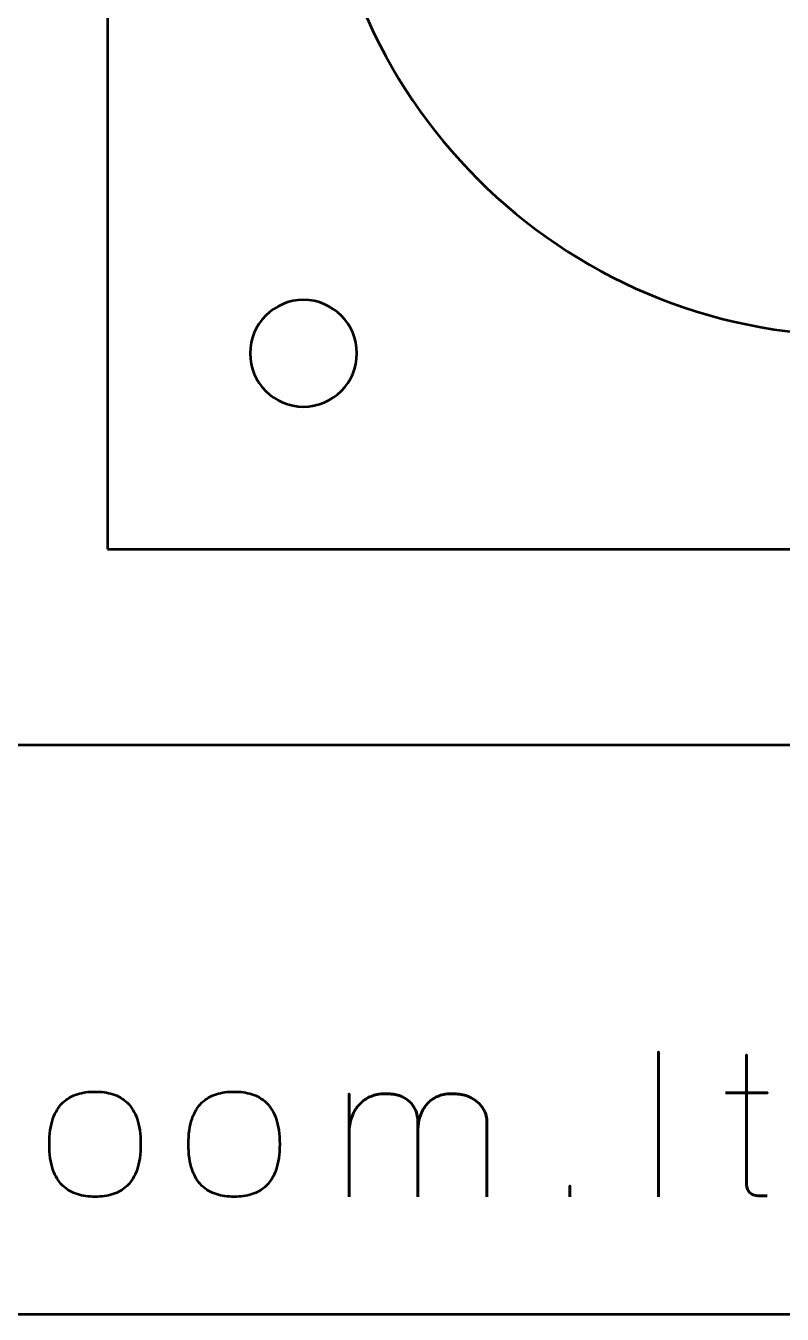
# Model space of a CAD drawing. Header units: centimetres. Extents: x -21 to 0, y -29.7 to 0.
# Drawn here: x -8.03 to -5.905, y -29.7 to -26.08 of the extents above; entities that cross this region are included whole.
import ezdxf

# ---------------------------------------------------------------- set-up
doc = ezdxf.new("R2010")
doc.units = ezdxf.units.CM
doc.header["$MEASUREMENT"] = 0
doc.layers.add('Layer 1', color=7, linetype='Continuous')

msp = doc.modelspace()

# ---------------------------------------------------------------- linework, layer by layer
at = {"layer": 'Layer 1', "color": 22, "lineweight": 53}
msp.add_open_spline([(-21.00003, -29.19995), (-21.00003, -29.19995), (-21.00003, -0.49992), (-21.00003, -0.49992), (-21.00003, -0.49992), (-21.00003, -0.22295), (-20.77694, 0.00004), (-20.49994, 0.00004), (-20.49994, 0.00004), (-20.49994, 0.00004), (-0.50008, 0.00004), (-0.50008, 0.00004), (-0.50008, 0.00004), (-0.22294, 0.00004), (0.00002, -0.22295), (0.00002, -0.49992), (0.00002, -0.49992), (0.00002, -0.49992), (0.00002, -29.19995), (0.00002, -29.19995), (0.00002, -29.19995), (0.00002, -29.47695), (-0.22294, -29.70004), (-0.50008, -29.70004), (-0.50008, -29.70004), (-0.50008, -29.70004), (-20.49994, -29.70004), (-20.49994, -29.70004), (-20.49994, -29.70004), (-20.77694, -29.70004), (-21.00003, -29.47695), (-21.00003, -29.19995)], degree=3, knots=[0, 0, 0, 0, 0.125, 0.125, 0.125, 0.125, 0.25, 0.25, 0.25, 0.25, 0.375, 0.375, 0.375, 0.375, 0.5, 0.5, 0.5, 0.5, 0.625, 0.625, 0.625, 0.625, 0.75, 0.75, 0.75, 0.75, 0.875, 0.875, 0.875, 0.875, 1, 1, 1, 1], dxfattribs=at)
at = {"layer": 'Layer 1', "color": 114, "lineweight": 53}
msp.add_open_spline([(-10.35005, -27.5999), (-10.35005, -27.5999), (-10.35005, -23.30001), (-10.35005, -23.30001), (-10.35005, -23.30001), (-10.35005, -23.02301), (-10.12695, -22.79991), (-9.84995, -22.79991), (-9.84995, -22.79991), (-9.84995, -22.79991), (-1.55005, -22.79991), (-1.55005, -22.79991), (-1.55005, -22.79991), (-1.27305, -22.79991), (-1.04995, -23.02301), (-1.04995, -23.30001), (-1.04995, -23.30001), (-1.04995, -23.30001), (-1.04995, -27.5999), (-1.04995, -27.5999), (-1.04995, -27.5999), (-1.04995, -27.8769), (-1.27305, -28.1), (-1.55005, -28.1), (-1.55005, -28.1), (-1.55005, -28.1), (-9.84995, -28.1), (-9.84995, -28.1), (-9.84995, -28.1), (-10.12695, -28.1), (-10.35005, -27.8769), (-10.35005, -27.5999)], degree=3, knots=[0, 0, 0, 0, 0.125, 0.125, 0.125, 0.125, 0.25, 0.25, 0.25, 0.25, 0.375, 0.375, 0.375, 0.375, 0.5, 0.5, 0.5, 0.5, 0.625, 0.625, 0.625, 0.625, 0.75, 0.75, 0.75, 0.75, 0.875, 0.875, 0.875, 0.875, 1, 1, 1, 1], dxfattribs=at)
at = {"layer": 'Layer 1', "color": 30, "lineweight": 53}
for points, knots in [([(-7.79997, -27.55), (-7.79997, -27.55), (-7.79997, -23.35), (-7.79997, -23.35), (-7.79997, -23.35), (-7.79997, -23.35), (-3.59997, -23.35), (-3.59997, -23.35), (-3.59997, -23.35), (-3.59997, -23.35), (-3.59997, -27.55), (-3.59997, -27.55), (-3.59997, -27.55), (-3.59997, -27.55), (-7.79997, -27.55), (-7.79997, -27.55)], [0, 0, 0, 0, 0.25, 0.25, 0.25, 0.25, 0.5, 0.5, 0.5, 0.5, 0.75, 0.75, 0.75, 0.75, 1, 1, 1, 1]), ([(-6.25283, -29.36992), (-6.25283, -29.36992), (-6.25283, -28.96296), (-6.25283, -28.96296), (-6.25283, -28.96296), (-6.25283, -28.96296), (-6.25283, -29.36992), (-6.25283, -29.36992)], [0, 0, 0, 0, 0.5, 0.5, 0.5, 0.5, 1, 1, 1, 1]), ([(-5.94803, -29.3671), (-5.95499, -29.36766), (-5.96195, -29.36785), (-5.96873, -29.36766), (-5.96873, -29.36766), (-5.9755, -29.36747), (-5.98162, -29.36644), (-5.98717, -29.36437), (-5.98717, -29.36437), (-5.99272, -29.36239), (-5.99714, -29.35882), (-6.00052, -29.35374), (-6.00052, -29.35374), (-6.00382, -29.34866), (-6.00551, -29.34142), (-6.0056, -29.3321), (-6.0056, -29.3321), (-6.0056, -29.32768), (-6.0056, -29.32016), (-6.0056, -29.30962), (-6.0056, -29.30962), (-6.0056, -29.29899), (-6.0056, -29.28619), (-6.0056, -29.27105), (-6.0056, -29.27105), (-6.0056, -29.2559), (-6.0056, -29.23935), (-6.0056, -29.22138), (-6.0056, -29.22138), (-6.0056, -29.20341), (-6.0056, -29.18488), (-6.0056, -29.16569), (-6.0056, -29.16569), (-6.0056, -29.1465), (-6.0056, -29.12759), (-6.0056, -29.10887), (-6.0056, -29.10887), (-6.0056, -29.09015), (-6.0056, -29.07255), (-6.0056, -29.056), (-6.0056, -29.056), (-6.0056, -29.03944), (-6.0056, -29.02476), (-6.0056, -29.01207), (-6.0056, -29.01207), (-6.0056, -28.99927), (-6.0056, -28.9893), (-6.0056, -28.98196), (-6.0056, -28.98196), (-6.0056, -28.97472), (-6.0056, -28.97095), (-6.0056, -28.97086), (-6.0056, -28.97086), (-6.0056, -28.97095), (-6.0056, -28.97472), (-6.0056, -28.98196), (-6.0056, -28.98196), (-6.0056, -28.9893), (-6.0056, -28.99927), (-6.0056, -29.01207), (-6.0056, -29.01207), (-6.0056, -29.02476), (-6.0056, -29.03944), (-6.0056, -29.056), (-6.0056, -29.056), (-6.0056, -29.07255), (-6.0056, -29.09015), (-6.0056, -29.10887), (-6.0056, -29.10887), (-6.0056, -29.12759), (-6.0056, -29.1465), (-6.0056, -29.16569), (-6.0056, -29.16569), (-6.0056, -29.18488), (-6.0056, -29.20341), (-6.0056, -29.22138), (-6.0056, -29.22138), (-6.0056, -29.23935), (-6.0056, -29.2559), (-6.0056, -29.27105), (-6.0056, -29.27105), (-6.0056, -29.28619), (-6.0056, -29.29899), (-6.0056, -29.30962), (-6.0056, -29.30962), (-6.0056, -29.32016), (-6.0056, -29.32768), (-6.0056, -29.3321), (-6.0056, -29.3321), (-6.00551, -29.34142), (-6.00382, -29.34866), (-6.00052, -29.35374), (-6.00052, -29.35374), (-5.99714, -29.35882), (-5.99272, -29.36239), (-5.98717, -29.36437), (-5.98717, -29.36437), (-5.98162, -29.36644), (-5.9755, -29.36747), (-5.96873, -29.36766), (-5.96873, -29.36766), (-5.96195, -29.36785), (-5.95499, -29.36766), (-5.94803, -29.3671)], [0, 0, 0, 0, 0.0384615, 0.0384615, 0.0384615, 0.0384615, 0.0769231, 0.0769231, 0.0769231, 0.0769231, 0.1153846, 0.1153846, 0.1153846, 0.1153846, 0.1538462, 0.1538462, 0.1538462, 0.1538462, 0.1923077, 0.1923077, 0.1923077, 0.1923077, 0.2307692, 0.2307692, 0.2307692, 0.2307692, 0.2692308, 0.2692308, 0.2692308, 0.2692308, 0.3076923, 0.3076923, 0.3076923, 0.3076923, 0.3461538, 0.3461538, 0.3461538, 0.3461538, 0.3846154, 0.3846154, 0.3846154, 0.3846154, 0.4230769, 0.4230769, 0.4230769, 0.4230769, 0.4615385, 0.4615385, 0.4615385, 0.4615385, 0.5, 0.5, 0.5, 0.5, 0.5384615, 0.5384615, 0.5384615, 0.5384615, 0.5769231, 0.5769231, 0.5769231, 0.5769231, 0.6153846, 0.6153846, 0.6153846, 0.6153846, 0.6538462, 0.6538462, 0.6538462, 0.6538462, 0.6923077, 0.6923077, 0.6923077, 0.6923077, 0.7307692, 0.7307692, 0.7307692, 0.7307692, 0.7692308, 0.7692308, 0.7692308, 0.7692308, 0.8076923, 0.8076923, 0.8076923, 0.8076923, 0.8461538, 0.8461538, 0.8461538, 0.8461538, 0.8846154, 0.8846154, 0.8846154, 0.8846154, 0.9230769, 0.9230769, 0.9230769, 0.9230769, 0.9615385, 0.9615385, 0.9615385, 0.9615385, 1, 1, 1, 1]), ([(-7.83552, -29.36992), (-7.81774, -29.37001), (-7.80119, -29.36776), (-7.78576, -29.36296), (-7.78576, -29.36296), (-7.77033, -29.35816), (-7.75669, -29.35016), (-7.74502, -29.33897), (-7.74502, -29.33897), (-7.73326, -29.32778), (-7.72414, -29.31263), (-7.71746, -29.29344), (-7.71746, -29.29344), (-7.71088, -29.27434), (-7.70749, -29.25054), (-7.70739, -29.22204), (-7.70739, -29.22204), (-7.70749, -29.19363), (-7.71088, -29.16992), (-7.71746, -29.15092), (-7.71746, -29.15092), (-7.72414, -29.13191), (-7.73326, -29.11677), (-7.74502, -29.10557), (-7.74502, -29.10557), (-7.75669, -29.09447), (-7.77033, -29.08648), (-7.78576, -29.08168), (-7.78576, -29.08168), (-7.80119, -29.07688), (-7.81774, -29.07462), (-7.83552, -29.07472), (-7.83552, -29.07472), (-7.85311, -29.07462), (-7.86967, -29.07688), (-7.8851, -29.08168), (-7.8851, -29.08168), (-7.90053, -29.08648), (-7.91407, -29.09447), (-7.92583, -29.10557), (-7.92583, -29.10557), (-7.93759, -29.11677), (-7.94681, -29.13191), (-7.95349, -29.15092), (-7.95349, -29.15092), (-7.96017, -29.16992), (-7.96356, -29.19363), (-7.96365, -29.22204), (-7.96365, -29.22204), (-7.96356, -29.25054), (-7.96017, -29.27434), (-7.95349, -29.29344), (-7.95349, -29.29344), (-7.94681, -29.31263), (-7.93759, -29.32778), (-7.92583, -29.33897), (-7.92583, -29.33897), (-7.91407, -29.35016), (-7.90053, -29.35816), (-7.8851, -29.36296), (-7.8851, -29.36296), (-7.86967, -29.36776), (-7.85311, -29.37001), (-7.83552, -29.36992)], [0, 0, 0, 0, 0.0625, 0.0625, 0.0625, 0.0625, 0.125, 0.125, 0.125, 0.125, 0.1875, 0.1875, 0.1875, 0.1875, 0.25, 0.25, 0.25, 0.25, 0.3125, 0.3125, 0.3125, 0.3125, 0.375, 0.375, 0.375, 0.375, 0.4375, 0.4375, 0.4375, 0.4375, 0.5, 0.5, 0.5, 0.5, 0.5625, 0.5625, 0.5625, 0.5625, 0.625, 0.625, 0.625, 0.625, 0.6875, 0.6875, 0.6875, 0.6875, 0.75, 0.75, 0.75, 0.75, 0.8125, 0.8125, 0.8125, 0.8125, 0.875, 0.875, 0.875, 0.875, 0.9375, 0.9375, 0.9375, 0.9375, 1, 1, 1, 1]), ([(-7.83552, -29.36992), (-7.81774, -29.37001), (-7.80119, -29.36776), (-7.78576, -29.36296), (-7.78576, -29.36296), (-7.77033, -29.35816), (-7.75669, -29.35016), (-7.74502, -29.33897), (-7.74502, -29.33897), (-7.73326, -29.32778), (-7.72414, -29.31263), (-7.71746, -29.29344), (-7.71746, -29.29344), (-7.71088, -29.27434), (-7.70749, -29.25054), (-7.70739, -29.22204), (-7.70739, -29.22204), (-7.70749, -29.19363), (-7.71088, -29.16992), (-7.71746, -29.15092), (-7.71746, -29.15092), (-7.72414, -29.13191), (-7.73326, -29.11677), (-7.74502, -29.10557), (-7.74502, -29.10557), (-7.75669, -29.09447), (-7.77033, -29.08648), (-7.78576, -29.08168), (-7.78576, -29.08168), (-7.80119, -29.07688), (-7.81774, -29.07462), (-7.83552, -29.07472), (-7.83552, -29.07472), (-7.85311, -29.07462), (-7.86967, -29.07688), (-7.8851, -29.08168), (-7.8851, -29.08168), (-7.90053, -29.08648), (-7.91407, -29.09447), (-7.92583, -29.10557), (-7.92583, -29.10557), (-7.93759, -29.11677), (-7.94681, -29.13191), (-7.95349, -29.15092), (-7.95349, -29.15092), (-7.96017, -29.16992), (-7.96356, -29.19363), (-7.96365, -29.22204), (-7.96365, -29.22204), (-7.96356, -29.25054), (-7.96017, -29.27434), (-7.95349, -29.29344), (-7.95349, -29.29344), (-7.94681, -29.31263), (-7.93759, -29.32778), (-7.92583, -29.33897), (-7.92583, -29.33897), (-7.91407, -29.35016), (-7.90053, -29.35816), (-7.8851, -29.36296), (-7.8851, -29.36296), (-7.86967, -29.36776), (-7.85311, -29.37001), (-7.83552, -29.36992)], [0, 0, 0, 0, 0.0625, 0.0625, 0.0625, 0.0625, 0.125, 0.125, 0.125, 0.125, 0.1875, 0.1875, 0.1875, 0.1875, 0.25, 0.25, 0.25, 0.25, 0.3125, 0.3125, 0.3125, 0.3125, 0.375, 0.375, 0.375, 0.375, 0.4375, 0.4375, 0.4375, 0.4375, 0.5, 0.5, 0.5, 0.5, 0.5625, 0.5625, 0.5625, 0.5625, 0.625, 0.625, 0.625, 0.625, 0.6875, 0.6875, 0.6875, 0.6875, 0.75, 0.75, 0.75, 0.75, 0.8125, 0.8125, 0.8125, 0.8125, 0.875, 0.875, 0.875, 0.875, 0.9375, 0.9375, 0.9375, 0.9375, 1, 1, 1, 1]), ([(-7.44493, -29.36992), (-7.42715, -29.37001), (-7.4106, -29.36776), (-7.39517, -29.36296), (-7.39517, -29.36296), (-7.37974, -29.35816), (-7.3661, -29.35016), (-7.35443, -29.33897), (-7.35443, -29.33897), (-7.34267, -29.32778), (-7.33355, -29.31263), (-7.32687, -29.29344), (-7.32687, -29.29344), (-7.32029, -29.27434), (-7.3169, -29.25054), (-7.3168, -29.22204), (-7.3168, -29.22204), (-7.3169, -29.19363), (-7.32029, -29.16992), (-7.32687, -29.15092), (-7.32687, -29.15092), (-7.33355, -29.13191), (-7.34267, -29.11677), (-7.35443, -29.10557), (-7.35443, -29.10557), (-7.3661, -29.09447), (-7.37974, -29.08648), (-7.39517, -29.08168), (-7.39517, -29.08168), (-7.4106, -29.07688), (-7.42715, -29.07462), (-7.44493, -29.07472), (-7.44493, -29.07472), (-7.46252, -29.07462), (-7.47908, -29.07688), (-7.49451, -29.08168), (-7.49451, -29.08168), (-7.50994, -29.08648), (-7.52348, -29.09447), (-7.53524, -29.10557), (-7.53524, -29.10557), (-7.547, -29.11677), (-7.55622, -29.13191), (-7.5629, -29.15092), (-7.5629, -29.15092), (-7.56958, -29.16992), (-7.57297, -29.19363), (-7.57306, -29.22204), (-7.57306, -29.22204), (-7.57297, -29.25054), (-7.56958, -29.27434), (-7.5629, -29.29344), (-7.5629, -29.29344), (-7.55622, -29.31263), (-7.547, -29.32778), (-7.53524, -29.33897), (-7.53524, -29.33897), (-7.52348, -29.35016), (-7.50994, -29.35816), (-7.49451, -29.36296), (-7.49451, -29.36296), (-7.47908, -29.36776), (-7.46252, -29.37001), (-7.44493, -29.36992)], [0, 0, 0, 0, 0.0625, 0.0625, 0.0625, 0.0625, 0.125, 0.125, 0.125, 0.125, 0.1875, 0.1875, 0.1875, 0.1875, 0.25, 0.25, 0.25, 0.25, 0.3125, 0.3125, 0.3125, 0.3125, 0.375, 0.375, 0.375, 0.375, 0.4375, 0.4375, 0.4375, 0.4375, 0.5, 0.5, 0.5, 0.5, 0.5625, 0.5625, 0.5625, 0.5625, 0.625, 0.625, 0.625, 0.625, 0.6875, 0.6875, 0.6875, 0.6875, 0.75, 0.75, 0.75, 0.75, 0.8125, 0.8125, 0.8125, 0.8125, 0.875, 0.875, 0.875, 0.875, 0.9375, 0.9375, 0.9375, 0.9375, 1, 1, 1, 1]), ([(-7.44493, -29.36992), (-7.42715, -29.37001), (-7.4106, -29.36776), (-7.39517, -29.36296), (-7.39517, -29.36296), (-7.37974, -29.35816), (-7.3661, -29.35016), (-7.35443, -29.33897), (-7.35443, -29.33897), (-7.34267, -29.32778), (-7.33355, -29.31263), (-7.32687, -29.29344), (-7.32687, -29.29344), (-7.32029, -29.27434), (-7.3169, -29.25054), (-7.3168, -29.22204), (-7.3168, -29.22204), (-7.3169, -29.19363), (-7.32029, -29.16992), (-7.32687, -29.15092), (-7.32687, -29.15092), (-7.33355, -29.13191), (-7.34267, -29.11677), (-7.35443, -29.10557), (-7.35443, -29.10557), (-7.3661, -29.09447), (-7.37974, -29.08648), (-7.39517, -29.08168), (-7.39517, -29.08168), (-7.4106, -29.07688), (-7.42715, -29.07462), (-7.44493, -29.07472), (-7.44493, -29.07472), (-7.46252, -29.07462), (-7.47908, -29.07688), (-7.49451, -29.08168), (-7.49451, -29.08168), (-7.50994, -29.08648), (-7.52348, -29.09447), (-7.53524, -29.10557), (-7.53524, -29.10557), (-7.547, -29.11677), (-7.55622, -29.13191), (-7.5629, -29.15092), (-7.5629, -29.15092), (-7.56958, -29.16992), (-7.57297, -29.19363), (-7.57306, -29.22204), (-7.57306, -29.22204), (-7.57297, -29.25054), (-7.56958, -29.27434), (-7.5629, -29.29344), (-7.5629, -29.29344), (-7.55622, -29.31263), (-7.547, -29.32778), (-7.53524, -29.33897), (-7.53524, -29.33897), (-7.52348, -29.35016), (-7.50994, -29.35816), (-7.49451, -29.36296), (-7.49451, -29.36296), (-7.47908, -29.36776), (-7.46252, -29.37001), (-7.44493, -29.36992)], [0, 0, 0, 0, 0.0625, 0.0625, 0.0625, 0.0625, 0.125, 0.125, 0.125, 0.125, 0.1875, 0.1875, 0.1875, 0.1875, 0.25, 0.25, 0.25, 0.25, 0.3125, 0.3125, 0.3125, 0.3125, 0.375, 0.375, 0.375, 0.375, 0.4375, 0.4375, 0.4375, 0.4375, 0.5, 0.5, 0.5, 0.5, 0.5625, 0.5625, 0.5625, 0.5625, 0.625, 0.625, 0.625, 0.625, 0.6875, 0.6875, 0.6875, 0.6875, 0.75, 0.75, 0.75, 0.75, 0.8125, 0.8125, 0.8125, 0.8125, 0.875, 0.875, 0.875, 0.875, 0.9375, 0.9375, 0.9375, 0.9375, 1, 1, 1, 1]), ([(-6.92904, -29.36992), (-6.92904, -29.36983), (-6.92904, -29.3671), (-6.92904, -29.36174), (-6.92904, -29.36174), (-6.92904, -29.35647), (-6.92904, -29.34922), (-6.92904, -29.3401), (-6.92904, -29.3401), (-6.92904, -29.33088), (-6.92904, -29.32053), (-6.92904, -29.30887), (-6.92904, -29.30887), (-6.92904, -29.2973), (-6.92904, -29.28516), (-6.92904, -29.27237), (-6.92904, -29.27237), (-6.92904, -29.25967), (-6.92904, -29.24715), (-6.92904, -29.23474), (-6.92904, -29.23474), (-6.92904, -29.22232), (-6.92904, -29.21065), (-6.92904, -29.19993), (-6.92904, -29.19993), (-6.92904, -29.18911), (-6.92904, -29.17989), (-6.92904, -29.17208), (-6.92904, -29.17208), (-6.92904, -29.16437), (-6.92904, -29.15882), (-6.92904, -29.15543), (-6.92904, -29.15543), (-6.92894, -29.15016), (-6.92979, -29.14424), (-6.93139, -29.13775), (-6.93139, -29.13775), (-6.93299, -29.13116), (-6.93572, -29.12458), (-6.93957, -29.11799), (-6.93957, -29.11799), (-6.94343, -29.11131), (-6.94879, -29.1052), (-6.95547, -29.09955), (-6.95547, -29.09955), (-6.96224, -29.09391), (-6.97071, -29.08939), (-6.98087, -29.08591), (-6.98087, -29.08591), (-6.99113, -29.08243), (-7.00335, -29.08055), (-7.01765, -29.08036), (-7.01765, -29.08036), (-7.03195, -29.08036), (-7.04475, -29.08234), (-7.05594, -29.08629), (-7.05594, -29.08629), (-7.06723, -29.09033), (-7.07692, -29.09588), (-7.0852, -29.10294), (-7.0852, -29.10294), (-7.09338, -29.11), (-7.10025, -29.11809), (-7.10561, -29.1273), (-7.10561, -29.1273), (-7.11097, -29.13643), (-7.11493, -29.14612), (-7.11756, -29.15647), (-7.11756, -29.15647), (-7.12019, -29.16672), (-7.12151, -29.17716), (-7.12151, -29.18761), (-7.12151, -29.18761), (-7.12151, -29.17716), (-7.12019, -29.16672), (-7.11756, -29.15647), (-7.11756, -29.15647), (-7.11493, -29.14612), (-7.11097, -29.13643), (-7.10561, -29.1273), (-7.10561, -29.1273), (-7.10025, -29.11809), (-7.09338, -29.11), (-7.0852, -29.10294), (-7.0852, -29.10294), (-7.07692, -29.09588), (-7.06723, -29.09033), (-7.05594, -29.08629), (-7.05594, -29.08629), (-7.04475, -29.08234), (-7.03195, -29.08036), (-7.01765, -29.08036), (-7.01765, -29.08036), (-7.00335, -29.08055), (-6.99113, -29.08243), (-6.98087, -29.08591), (-6.98087, -29.08591), (-6.97071, -29.08939), (-6.96224, -29.09391), (-6.95547, -29.09955), (-6.95547, -29.09955), (-6.94879, -29.1052), (-6.94343, -29.11131), (-6.93957, -29.11799), (-6.93957, -29.11799), (-6.93572, -29.12458), (-6.93299, -29.13116), (-6.93139, -29.13775), (-6.93139, -29.13775), (-6.92979, -29.14424), (-6.92894, -29.15016), (-6.92904, -29.15543), (-6.92904, -29.15543), (-6.92904, -29.15882), (-6.92904, -29.16437), (-6.92904, -29.17208), (-6.92904, -29.17208), (-6.92904, -29.17989), (-6.92904, -29.18911), (-6.92904, -29.19993), (-6.92904, -29.19993), (-6.92904, -29.21065), (-6.92904, -29.22232), (-6.92904, -29.23474), (-6.92904, -29.23474), (-6.92904, -29.24715), (-6.92904, -29.25967), (-6.92904, -29.27237), (-6.92904, -29.27237), (-6.92904, -29.28516), (-6.92904, -29.2973), (-6.92904, -29.30887), (-6.92904, -29.30887), (-6.92904, -29.32053), (-6.92904, -29.33088), (-6.92904, -29.3401), (-6.92904, -29.3401), (-6.92904, -29.34922), (-6.92904, -29.35647), (-6.92904, -29.36174), (-6.92904, -29.36174), (-6.92904, -29.3671), (-6.92904, -29.36983), (-6.92904, -29.36992)], [0, 0, 0, 0, 0.0277778, 0.0277778, 0.0277778, 0.0277778, 0.0555556, 0.0555556, 0.0555556, 0.0555556, 0.0833333, 0.0833333, 0.0833333, 0.0833333, 0.1111111, 0.1111111, 0.1111111, 0.1111111, 0.1388889, 0.1388889, 0.1388889, 0.1388889, 0.1666667, 0.1666667, 0.1666667, 0.1666667, 0.1944444, 0.1944444, 0.1944444, 0.1944444, 0.2222222, 0.2222222, 0.2222222, 0.2222222, 0.25, 0.25, 0.25, 0.25, 0.2777778, 0.2777778, 0.2777778, 0.2777778, 0.3055556, 0.3055556, 0.3055556, 0.3055556, 0.3333333, 0.3333333, 0.3333333, 0.3333333, 0.3611111, 0.3611111, 0.3611111, 0.3611111, 0.3888889, 0.3888889, 0.3888889, 0.3888889, 0.4166667, 0.4166667, 0.4166667, 0.4166667, 0.4444444, 0.4444444, 0.4444444, 0.4444444, 0.4722222, 0.4722222, 0.4722222, 0.4722222, 0.5, 0.5, 0.5, 0.5, 0.5277778, 0.5277778, 0.5277778, 0.5277778, 0.5555556, 0.5555556, 0.5555556, 0.5555556, 0.5833333, 0.5833333, 0.5833333, 0.5833333, 0.6111111, 0.6111111, 0.6111111, 0.6111111, 0.6388889, 0.6388889, 0.6388889, 0.6388889, 0.6666667, 0.6666667, 0.6666667, 0.6666667, 0.6944444, 0.6944444, 0.6944444, 0.6944444, 0.7222222, 0.7222222, 0.7222222, 0.7222222, 0.75, 0.75, 0.75, 0.75, 0.7777778, 0.7777778, 0.7777778, 0.7777778, 0.8055556, 0.8055556, 0.8055556, 0.8055556, 0.8333333, 0.8333333, 0.8333333, 0.8333333, 0.8611111, 0.8611111, 0.8611111, 0.8611111, 0.8888889, 0.8888889, 0.8888889, 0.8888889, 0.9166667, 0.9166667, 0.9166667, 0.9166667, 0.9444444, 0.9444444, 0.9444444, 0.9444444, 0.9722222, 0.9722222, 0.9722222, 0.9722222, 1, 1, 1, 1]), ([(-7.12151, -29.36992), (-7.12151, -29.36992), (-7.12151, -29.08036), (-7.12151, -29.08036), (-7.12151, -29.08036), (-7.12151, -29.08036), (-7.12151, -29.36992), (-7.12151, -29.36992)], [0, 0, 0, 0, 0.5, 0.5, 0.5, 0.5, 1, 1, 1, 1]), ([(-6.73487, -29.36992), (-6.73487, -29.36983), (-6.73487, -29.3671), (-6.73487, -29.36174), (-6.73487, -29.36174), (-6.73487, -29.35647), (-6.73487, -29.34922), (-6.73487, -29.3401), (-6.73487, -29.3401), (-6.73487, -29.33088), (-6.73487, -29.32053), (-6.73487, -29.30887), (-6.73487, -29.30887), (-6.73487, -29.2973), (-6.73487, -29.28516), (-6.73487, -29.27237), (-6.73487, -29.27237), (-6.73487, -29.25967), (-6.73487, -29.24715), (-6.73487, -29.23474), (-6.73487, -29.23474), (-6.73487, -29.22232), (-6.73487, -29.21065), (-6.73487, -29.19993), (-6.73487, -29.19993), (-6.73487, -29.18911), (-6.73487, -29.17989), (-6.73487, -29.17208), (-6.73487, -29.17208), (-6.73487, -29.16437), (-6.73487, -29.15882), (-6.73487, -29.15543), (-6.73487, -29.15543), (-6.73487, -29.15016), (-6.7359, -29.14424), (-6.73807, -29.13775), (-6.73807, -29.13775), (-6.74014, -29.13116), (-6.74352, -29.12458), (-6.74823, -29.11799), (-6.74823, -29.11799), (-6.75284, -29.11131), (-6.75895, -29.1052), (-6.76648, -29.09955), (-6.76648, -29.09955), (-6.774, -29.09391), (-6.78313, -29.08939), (-6.79385, -29.08591), (-6.79385, -29.08591), (-6.80458, -29.08243), (-6.81709, -29.08055), (-6.83139, -29.08036), (-6.83139, -29.08036), (-6.84569, -29.08036), (-6.85829, -29.08234), (-6.86911, -29.08629), (-6.86911, -29.08629), (-6.87984, -29.09033), (-6.88906, -29.09588), (-6.89677, -29.10294), (-6.89677, -29.10294), (-6.90439, -29.11), (-6.9105, -29.11809), (-6.9153, -29.1273), (-6.9153, -29.1273), (-6.9201, -29.13643), (-6.92358, -29.14612), (-6.92574, -29.15647), (-6.92574, -29.15647), (-6.928, -29.16672), (-6.92904, -29.17716), (-6.92904, -29.18761), (-6.92904, -29.18761), (-6.92904, -29.17716), (-6.928, -29.16672), (-6.92574, -29.15647), (-6.92574, -29.15647), (-6.92358, -29.14612), (-6.9201, -29.13643), (-6.9153, -29.1273), (-6.9153, -29.1273), (-6.9105, -29.11809), (-6.90439, -29.11), (-6.89677, -29.10294), (-6.89677, -29.10294), (-6.88906, -29.09588), (-6.87984, -29.09033), (-6.86911, -29.08629), (-6.86911, -29.08629), (-6.85829, -29.08234), (-6.84569, -29.08036), (-6.83139, -29.08036), (-6.83139, -29.08036), (-6.81709, -29.08055), (-6.80458, -29.08243), (-6.79385, -29.08591), (-6.79385, -29.08591), (-6.78313, -29.08939), (-6.774, -29.09391), (-6.76648, -29.09955), (-6.76648, -29.09955), (-6.75895, -29.1052), (-6.75284, -29.11131), (-6.74823, -29.11799), (-6.74823, -29.11799), (-6.74352, -29.12458), (-6.74014, -29.13116), (-6.73807, -29.13775), (-6.73807, -29.13775), (-6.7359, -29.14424), (-6.73487, -29.15016), (-6.73487, -29.15543), (-6.73487, -29.15543), (-6.73487, -29.15882), (-6.73487, -29.16437), (-6.73487, -29.17208), (-6.73487, -29.17208), (-6.73487, -29.17989), (-6.73487, -29.18911), (-6.73487, -29.19993), (-6.73487, -29.19993), (-6.73487, -29.21065), (-6.73487, -29.22232), (-6.73487, -29.23474), (-6.73487, -29.23474), (-6.73487, -29.24715), (-6.73487, -29.25967), (-6.73487, -29.27237), (-6.73487, -29.27237), (-6.73487, -29.28516), (-6.73487, -29.2973), (-6.73487, -29.30887), (-6.73487, -29.30887), (-6.73487, -29.32053), (-6.73487, -29.33088), (-6.73487, -29.3401), (-6.73487, -29.3401), (-6.73487, -29.34922), (-6.73487, -29.35647), (-6.73487, -29.36174), (-6.73487, -29.36174), (-6.73487, -29.3671), (-6.73487, -29.36983), (-6.73487, -29.36992)], [0, 0, 0, 0, 0.0277778, 0.0277778, 0.0277778, 0.0277778, 0.0555556, 0.0555556, 0.0555556, 0.0555556, 0.0833333, 0.0833333, 0.0833333, 0.0833333, 0.1111111, 0.1111111, 0.1111111, 0.1111111, 0.1388889, 0.1388889, 0.1388889, 0.1388889, 0.1666667, 0.1666667, 0.1666667, 0.1666667, 0.1944444, 0.1944444, 0.1944444, 0.1944444, 0.2222222, 0.2222222, 0.2222222, 0.2222222, 0.25, 0.25, 0.25, 0.25, 0.2777778, 0.2777778, 0.2777778, 0.2777778, 0.3055556, 0.3055556, 0.3055556, 0.3055556, 0.3333333, 0.3333333, 0.3333333, 0.3333333, 0.3611111, 0.3611111, 0.3611111, 0.3611111, 0.3888889, 0.3888889, 0.3888889, 0.3888889, 0.4166667, 0.4166667, 0.4166667, 0.4166667, 0.4444444, 0.4444444, 0.4444444, 0.4444444, 0.4722222, 0.4722222, 0.4722222, 0.4722222, 0.5, 0.5, 0.5, 0.5, 0.5277778, 0.5277778, 0.5277778, 0.5277778, 0.5555556, 0.5555556, 0.5555556, 0.5555556, 0.5833333, 0.5833333, 0.5833333, 0.5833333, 0.6111111, 0.6111111, 0.6111111, 0.6111111, 0.6388889, 0.6388889, 0.6388889, 0.6388889, 0.6666667, 0.6666667, 0.6666667, 0.6666667, 0.6944444, 0.6944444, 0.6944444, 0.6944444, 0.7222222, 0.7222222, 0.7222222, 0.7222222, 0.75, 0.75, 0.75, 0.75, 0.7777778, 0.7777778, 0.7777778, 0.7777778, 0.8055556, 0.8055556, 0.8055556, 0.8055556, 0.8333333, 0.8333333, 0.8333333, 0.8333333, 0.8611111, 0.8611111, 0.8611111, 0.8611111, 0.8888889, 0.8888889, 0.8888889, 0.8888889, 0.9166667, 0.9166667, 0.9166667, 0.9166667, 0.9444444, 0.9444444, 0.9444444, 0.9444444, 0.9722222, 0.9722222, 0.9722222, 0.9722222, 1, 1, 1, 1]), ([(-6.06487, -29.07754), (-6.06487, -29.07754), (-5.9469, -29.07754), (-5.9469, -29.07754), (-5.9469, -29.07754), (-5.9469, -29.07754), (-6.06487, -29.07754), (-6.06487, -29.07754)], [0, 0, 0, 0, 0.5, 0.5, 0.5, 0.5, 1, 1, 1, 1]), ([(-6.50175, -29.36992), (-6.50175, -29.36992), (-6.50175, -29.33888), (-6.50175, -29.33888), (-6.50175, -29.33888), (-6.50175, -29.33888), (-6.50175, -29.36992), (-6.50175, -29.36992)], [0, 0, 0, 0, 0.5, 0.5, 0.5, 0.5, 1, 1, 1, 1])]:
    msp.add_open_spline(points, degree=3, knots=knots, dxfattribs=at)
at = {"layer": 'Layer 1', "color": 250, "lineweight": 53}
for points in [[(-7.19997, -25.45), (-7.19997, -24.62171), (-6.52826, -23.95), (-5.69997, -23.95), (-5.69997, -23.95), (-4.87168, -23.95), (-4.19997, -24.62171), (-4.19997, -25.45), (-4.19997, -25.45), (-4.19997, -26.27829), (-4.87168, -26.95), (-5.69997, -26.95), (-5.69997, -26.95), (-6.52826, -26.95), (-7.19997, -26.27829), (-7.19997, -25.45)], [(-7.39997, -27), (-7.39997, -26.91717), (-7.3328, -26.85), (-7.24997, -26.85), (-7.24997, -26.85), (-7.16714, -26.85), (-7.09997, -26.91717), (-7.09997, -27), (-7.09997, -27), (-7.09997, -27.08283), (-7.16714, -27.15), (-7.24997, -27.15), (-7.24997, -27.15), (-7.3328, -27.15), (-7.39997, -27.08283), (-7.39997, -27)]]:
    msp.add_open_spline(points, degree=3, knots=[0, 0, 0, 0, 0.25, 0.25, 0.25, 0.25, 0.5, 0.5, 0.5, 0.5, 0.75, 0.75, 0.75, 0.75, 1, 1, 1, 1], dxfattribs=at)
at = {"layer": 'Layer 1', "color": 7}
for points, knots in [([(-6.25283, -29.36992), (-6.25283, -29.36992), (-6.25283, -28.96296), (-6.25283, -28.96296), (-6.25283, -28.96296), (-6.25283, -28.96296), (-6.25283, -29.36992), (-6.25283, -29.36992)], [0, 0, 0, 0, 0.5, 0.5, 0.5, 0.5, 1, 1, 1, 1]), ([(-5.94803, -29.3671), (-5.95499, -29.36766), (-5.96195, -29.36785), (-5.96873, -29.36766), (-5.96873, -29.36766), (-5.9755, -29.36747), (-5.98162, -29.36644), (-5.98717, -29.36437), (-5.98717, -29.36437), (-5.99272, -29.36239), (-5.99714, -29.35882), (-6.00052, -29.35374), (-6.00052, -29.35374), (-6.00382, -29.34866), (-6.00551, -29.34142), (-6.0056, -29.3321), (-6.0056, -29.3321), (-6.0056, -29.32768), (-6.0056, -29.32016), (-6.0056, -29.30962), (-6.0056, -29.30962), (-6.0056, -29.29899), (-6.0056, -29.28619), (-6.0056, -29.27105), (-6.0056, -29.27105), (-6.0056, -29.2559), (-6.0056, -29.23935), (-6.0056, -29.22138), (-6.0056, -29.22138), (-6.0056, -29.20341), (-6.0056, -29.18488), (-6.0056, -29.16569), (-6.0056, -29.16569), (-6.0056, -29.1465), (-6.0056, -29.12759), (-6.0056, -29.10887), (-6.0056, -29.10887), (-6.0056, -29.09015), (-6.0056, -29.07255), (-6.0056, -29.056), (-6.0056, -29.056), (-6.0056, -29.03944), (-6.0056, -29.02476), (-6.0056, -29.01207), (-6.0056, -29.01207), (-6.0056, -28.99927), (-6.0056, -28.9893), (-6.0056, -28.98196), (-6.0056, -28.98196), (-6.0056, -28.97472), (-6.0056, -28.97095), (-6.0056, -28.97086), (-6.0056, -28.97086), (-6.0056, -28.97095), (-6.0056, -28.97472), (-6.0056, -28.98196), (-6.0056, -28.98196), (-6.0056, -28.9893), (-6.0056, -28.99927), (-6.0056, -29.01207), (-6.0056, -29.01207), (-6.0056, -29.02476), (-6.0056, -29.03944), (-6.0056, -29.056), (-6.0056, -29.056), (-6.0056, -29.07255), (-6.0056, -29.09015), (-6.0056, -29.10887), (-6.0056, -29.10887), (-6.0056, -29.12759), (-6.0056, -29.1465), (-6.0056, -29.16569), (-6.0056, -29.16569), (-6.0056, -29.18488), (-6.0056, -29.20341), (-6.0056, -29.22138), (-6.0056, -29.22138), (-6.0056, -29.23935), (-6.0056, -29.2559), (-6.0056, -29.27105), (-6.0056, -29.27105), (-6.0056, -29.28619), (-6.0056, -29.29899), (-6.0056, -29.30962), (-6.0056, -29.30962), (-6.0056, -29.32016), (-6.0056, -29.32768), (-6.0056, -29.3321), (-6.0056, -29.3321), (-6.00551, -29.34142), (-6.00382, -29.34866), (-6.00052, -29.35374), (-6.00052, -29.35374), (-5.99714, -29.35882), (-5.99272, -29.36239), (-5.98717, -29.36437), (-5.98717, -29.36437), (-5.98162, -29.36644), (-5.9755, -29.36747), (-5.96873, -29.36766), (-5.96873, -29.36766), (-5.96195, -29.36785), (-5.95499, -29.36766), (-5.94803, -29.3671)], [0, 0, 0, 0, 0.0384615, 0.0384615, 0.0384615, 0.0384615, 0.0769231, 0.0769231, 0.0769231, 0.0769231, 0.1153846, 0.1153846, 0.1153846, 0.1153846, 0.1538462, 0.1538462, 0.1538462, 0.1538462, 0.1923077, 0.1923077, 0.1923077, 0.1923077, 0.2307692, 0.2307692, 0.2307692, 0.2307692, 0.2692308, 0.2692308, 0.2692308, 0.2692308, 0.3076923, 0.3076923, 0.3076923, 0.3076923, 0.3461538, 0.3461538, 0.3461538, 0.3461538, 0.3846154, 0.3846154, 0.3846154, 0.3846154, 0.4230769, 0.4230769, 0.4230769, 0.4230769, 0.4615385, 0.4615385, 0.4615385, 0.4615385, 0.5, 0.5, 0.5, 0.5, 0.5384615, 0.5384615, 0.5384615, 0.5384615, 0.5769231, 0.5769231, 0.5769231, 0.5769231, 0.6153846, 0.6153846, 0.6153846, 0.6153846, 0.6538462, 0.6538462, 0.6538462, 0.6538462, 0.6923077, 0.6923077, 0.6923077, 0.6923077, 0.7307692, 0.7307692, 0.7307692, 0.7307692, 0.7692308, 0.7692308, 0.7692308, 0.7692308, 0.8076923, 0.8076923, 0.8076923, 0.8076923, 0.8461538, 0.8461538, 0.8461538, 0.8461538, 0.8846154, 0.8846154, 0.8846154, 0.8846154, 0.9230769, 0.9230769, 0.9230769, 0.9230769, 0.9615385, 0.9615385, 0.9615385, 0.9615385, 1, 1, 1, 1]), ([(-7.83552, -29.36992), (-7.81774, -29.37001), (-7.80119, -29.36776), (-7.78576, -29.36296), (-7.78576, -29.36296), (-7.77033, -29.35816), (-7.75669, -29.35016), (-7.74502, -29.33897), (-7.74502, -29.33897), (-7.73326, -29.32778), (-7.72414, -29.31263), (-7.71746, -29.29344), (-7.71746, -29.29344), (-7.71088, -29.27434), (-7.70749, -29.25054), (-7.70739, -29.22204), (-7.70739, -29.22204), (-7.70749, -29.19363), (-7.71088, -29.16992), (-7.71746, -29.15092), (-7.71746, -29.15092), (-7.72414, -29.13191), (-7.73326, -29.11677), (-7.74502, -29.10557), (-7.74502, -29.10557), (-7.75669, -29.09447), (-7.77033, -29.08648), (-7.78576, -29.08168), (-7.78576, -29.08168), (-7.80119, -29.07688), (-7.81774, -29.07462), (-7.83552, -29.07472), (-7.83552, -29.07472), (-7.85311, -29.07462), (-7.86967, -29.07688), (-7.8851, -29.08168), (-7.8851, -29.08168), (-7.90053, -29.08648), (-7.91407, -29.09447), (-7.92583, -29.10557), (-7.92583, -29.10557), (-7.93759, -29.11677), (-7.94681, -29.13191), (-7.95349, -29.15092), (-7.95349, -29.15092), (-7.96017, -29.16992), (-7.96356, -29.19363), (-7.96365, -29.22204), (-7.96365, -29.22204), (-7.96356, -29.25054), (-7.96017, -29.27434), (-7.95349, -29.29344), (-7.95349, -29.29344), (-7.94681, -29.31263), (-7.93759, -29.32778), (-7.92583, -29.33897), (-7.92583, -29.33897), (-7.91407, -29.35016), (-7.90053, -29.35816), (-7.8851, -29.36296), (-7.8851, -29.36296), (-7.86967, -29.36776), (-7.85311, -29.37001), (-7.83552, -29.36992)], [0, 0, 0, 0, 0.0625, 0.0625, 0.0625, 0.0625, 0.125, 0.125, 0.125, 0.125, 0.1875, 0.1875, 0.1875, 0.1875, 0.25, 0.25, 0.25, 0.25, 0.3125, 0.3125, 0.3125, 0.3125, 0.375, 0.375, 0.375, 0.375, 0.4375, 0.4375, 0.4375, 0.4375, 0.5, 0.5, 0.5, 0.5, 0.5625, 0.5625, 0.5625, 0.5625, 0.625, 0.625, 0.625, 0.625, 0.6875, 0.6875, 0.6875, 0.6875, 0.75, 0.75, 0.75, 0.75, 0.8125, 0.8125, 0.8125, 0.8125, 0.875, 0.875, 0.875, 0.875, 0.9375, 0.9375, 0.9375, 0.9375, 1, 1, 1, 1]), ([(-7.83552, -29.36992), (-7.81774, -29.37001), (-7.80119, -29.36776), (-7.78576, -29.36296), (-7.78576, -29.36296), (-7.77033, -29.35816), (-7.75669, -29.35016), (-7.74502, -29.33897), (-7.74502, -29.33897), (-7.73326, -29.32778), (-7.72414, -29.31263), (-7.71746, -29.29344), (-7.71746, -29.29344), (-7.71088, -29.27434), (-7.70749, -29.25054), (-7.70739, -29.22204), (-7.70739, -29.22204), (-7.70749, -29.19363), (-7.71088, -29.16992), (-7.71746, -29.15092), (-7.71746, -29.15092), (-7.72414, -29.13191), (-7.73326, -29.11677), (-7.74502, -29.10557), (-7.74502, -29.10557), (-7.75669, -29.09447), (-7.77033, -29.08648), (-7.78576, -29.08168), (-7.78576, -29.08168), (-7.80119, -29.07688), (-7.81774, -29.07462), (-7.83552, -29.07472), (-7.83552, -29.07472), (-7.85311, -29.07462), (-7.86967, -29.07688), (-7.8851, -29.08168), (-7.8851, -29.08168), (-7.90053, -29.08648), (-7.91407, -29.09447), (-7.92583, -29.10557), (-7.92583, -29.10557), (-7.93759, -29.11677), (-7.94681, -29.13191), (-7.95349, -29.15092), (-7.95349, -29.15092), (-7.96017, -29.16992), (-7.96356, -29.19363), (-7.96365, -29.22204), (-7.96365, -29.22204), (-7.96356, -29.25054), (-7.96017, -29.27434), (-7.95349, -29.29344), (-7.95349, -29.29344), (-7.94681, -29.31263), (-7.93759, -29.32778), (-7.92583, -29.33897), (-7.92583, -29.33897), (-7.91407, -29.35016), (-7.90053, -29.35816), (-7.8851, -29.36296), (-7.8851, -29.36296), (-7.86967, -29.36776), (-7.85311, -29.37001), (-7.83552, -29.36992)], [0, 0, 0, 0, 0.0625, 0.0625, 0.0625, 0.0625, 0.125, 0.125, 0.125, 0.125, 0.1875, 0.1875, 0.1875, 0.1875, 0.25, 0.25, 0.25, 0.25, 0.3125, 0.3125, 0.3125, 0.3125, 0.375, 0.375, 0.375, 0.375, 0.4375, 0.4375, 0.4375, 0.4375, 0.5, 0.5, 0.5, 0.5, 0.5625, 0.5625, 0.5625, 0.5625, 0.625, 0.625, 0.625, 0.625, 0.6875, 0.6875, 0.6875, 0.6875, 0.75, 0.75, 0.75, 0.75, 0.8125, 0.8125, 0.8125, 0.8125, 0.875, 0.875, 0.875, 0.875, 0.9375, 0.9375, 0.9375, 0.9375, 1, 1, 1, 1]), ([(-7.44493, -29.36992), (-7.42715, -29.37001), (-7.4106, -29.36776), (-7.39517, -29.36296), (-7.39517, -29.36296), (-7.37974, -29.35816), (-7.3661, -29.35016), (-7.35443, -29.33897), (-7.35443, -29.33897), (-7.34267, -29.32778), (-7.33355, -29.31263), (-7.32687, -29.29344), (-7.32687, -29.29344), (-7.32029, -29.27434), (-7.3169, -29.25054), (-7.3168, -29.22204), (-7.3168, -29.22204), (-7.3169, -29.19363), (-7.32029, -29.16992), (-7.32687, -29.15092), (-7.32687, -29.15092), (-7.33355, -29.13191), (-7.34267, -29.11677), (-7.35443, -29.10557), (-7.35443, -29.10557), (-7.3661, -29.09447), (-7.37974, -29.08648), (-7.39517, -29.08168), (-7.39517, -29.08168), (-7.4106, -29.07688), (-7.42715, -29.07462), (-7.44493, -29.07472), (-7.44493, -29.07472), (-7.46252, -29.07462), (-7.47908, -29.07688), (-7.49451, -29.08168), (-7.49451, -29.08168), (-7.50994, -29.08648), (-7.52348, -29.09447), (-7.53524, -29.10557), (-7.53524, -29.10557), (-7.547, -29.11677), (-7.55622, -29.13191), (-7.5629, -29.15092), (-7.5629, -29.15092), (-7.56958, -29.16992), (-7.57297, -29.19363), (-7.57306, -29.22204), (-7.57306, -29.22204), (-7.57297, -29.25054), (-7.56958, -29.27434), (-7.5629, -29.29344), (-7.5629, -29.29344), (-7.55622, -29.31263), (-7.547, -29.32778), (-7.53524, -29.33897), (-7.53524, -29.33897), (-7.52348, -29.35016), (-7.50994, -29.35816), (-7.49451, -29.36296), (-7.49451, -29.36296), (-7.47908, -29.36776), (-7.46252, -29.37001), (-7.44493, -29.36992)], [0, 0, 0, 0, 0.0625, 0.0625, 0.0625, 0.0625, 0.125, 0.125, 0.125, 0.125, 0.1875, 0.1875, 0.1875, 0.1875, 0.25, 0.25, 0.25, 0.25, 0.3125, 0.3125, 0.3125, 0.3125, 0.375, 0.375, 0.375, 0.375, 0.4375, 0.4375, 0.4375, 0.4375, 0.5, 0.5, 0.5, 0.5, 0.5625, 0.5625, 0.5625, 0.5625, 0.625, 0.625, 0.625, 0.625, 0.6875, 0.6875, 0.6875, 0.6875, 0.75, 0.75, 0.75, 0.75, 0.8125, 0.8125, 0.8125, 0.8125, 0.875, 0.875, 0.875, 0.875, 0.9375, 0.9375, 0.9375, 0.9375, 1, 1, 1, 1]), ([(-7.44493, -29.36992), (-7.42715, -29.37001), (-7.4106, -29.36776), (-7.39517, -29.36296), (-7.39517, -29.36296), (-7.37974, -29.35816), (-7.3661, -29.35016), (-7.35443, -29.33897), (-7.35443, -29.33897), (-7.34267, -29.32778), (-7.33355, -29.31263), (-7.32687, -29.29344), (-7.32687, -29.29344), (-7.32029, -29.27434), (-7.3169, -29.25054), (-7.3168, -29.22204), (-7.3168, -29.22204), (-7.3169, -29.19363), (-7.32029, -29.16992), (-7.32687, -29.15092), (-7.32687, -29.15092), (-7.33355, -29.13191), (-7.34267, -29.11677), (-7.35443, -29.10557), (-7.35443, -29.10557), (-7.3661, -29.09447), (-7.37974, -29.08648), (-7.39517, -29.08168), (-7.39517, -29.08168), (-7.4106, -29.07688), (-7.42715, -29.07462), (-7.44493, -29.07472), (-7.44493, -29.07472), (-7.46252, -29.07462), (-7.47908, -29.07688), (-7.49451, -29.08168), (-7.49451, -29.08168), (-7.50994, -29.08648), (-7.52348, -29.09447), (-7.53524, -29.10557), (-7.53524, -29.10557), (-7.547, -29.11677), (-7.55622, -29.13191), (-7.5629, -29.15092), (-7.5629, -29.15092), (-7.56958, -29.16992), (-7.57297, -29.19363), (-7.57306, -29.22204), (-7.57306, -29.22204), (-7.57297, -29.25054), (-7.56958, -29.27434), (-7.5629, -29.29344), (-7.5629, -29.29344), (-7.55622, -29.31263), (-7.547, -29.32778), (-7.53524, -29.33897), (-7.53524, -29.33897), (-7.52348, -29.35016), (-7.50994, -29.35816), (-7.49451, -29.36296), (-7.49451, -29.36296), (-7.47908, -29.36776), (-7.46252, -29.37001), (-7.44493, -29.36992)], [0, 0, 0, 0, 0.0625, 0.0625, 0.0625, 0.0625, 0.125, 0.125, 0.125, 0.125, 0.1875, 0.1875, 0.1875, 0.1875, 0.25, 0.25, 0.25, 0.25, 0.3125, 0.3125, 0.3125, 0.3125, 0.375, 0.375, 0.375, 0.375, 0.4375, 0.4375, 0.4375, 0.4375, 0.5, 0.5, 0.5, 0.5, 0.5625, 0.5625, 0.5625, 0.5625, 0.625, 0.625, 0.625, 0.625, 0.6875, 0.6875, 0.6875, 0.6875, 0.75, 0.75, 0.75, 0.75, 0.8125, 0.8125, 0.8125, 0.8125, 0.875, 0.875, 0.875, 0.875, 0.9375, 0.9375, 0.9375, 0.9375, 1, 1, 1, 1]), ([(-6.92904, -29.36992), (-6.92904, -29.36983), (-6.92904, -29.3671), (-6.92904, -29.36174), (-6.92904, -29.36174), (-6.92904, -29.35647), (-6.92904, -29.34922), (-6.92904, -29.3401), (-6.92904, -29.3401), (-6.92904, -29.33088), (-6.92904, -29.32053), (-6.92904, -29.30887), (-6.92904, -29.30887), (-6.92904, -29.2973), (-6.92904, -29.28516), (-6.92904, -29.27237), (-6.92904, -29.27237), (-6.92904, -29.25967), (-6.92904, -29.24715), (-6.92904, -29.23474), (-6.92904, -29.23474), (-6.92904, -29.22232), (-6.92904, -29.21065), (-6.92904, -29.19993), (-6.92904, -29.19993), (-6.92904, -29.18911), (-6.92904, -29.17989), (-6.92904, -29.17208), (-6.92904, -29.17208), (-6.92904, -29.16437), (-6.92904, -29.15882), (-6.92904, -29.15543), (-6.92904, -29.15543), (-6.92894, -29.15016), (-6.92979, -29.14424), (-6.93139, -29.13775), (-6.93139, -29.13775), (-6.93299, -29.13116), (-6.93572, -29.12458), (-6.93957, -29.11799), (-6.93957, -29.11799), (-6.94343, -29.11131), (-6.94879, -29.1052), (-6.95547, -29.09955), (-6.95547, -29.09955), (-6.96224, -29.09391), (-6.97071, -29.08939), (-6.98087, -29.08591), (-6.98087, -29.08591), (-6.99113, -29.08243), (-7.00335, -29.08055), (-7.01765, -29.08036), (-7.01765, -29.08036), (-7.03195, -29.08036), (-7.04475, -29.08234), (-7.05594, -29.08629), (-7.05594, -29.08629), (-7.06723, -29.09033), (-7.07692, -29.09588), (-7.0852, -29.10294), (-7.0852, -29.10294), (-7.09338, -29.11), (-7.10025, -29.11809), (-7.10561, -29.1273), (-7.10561, -29.1273), (-7.11097, -29.13643), (-7.11493, -29.14612), (-7.11756, -29.15647), (-7.11756, -29.15647), (-7.12019, -29.16672), (-7.12151, -29.17716), (-7.12151, -29.18761), (-7.12151, -29.18761), (-7.12151, -29.17716), (-7.12019, -29.16672), (-7.11756, -29.15647), (-7.11756, -29.15647), (-7.11493, -29.14612), (-7.11097, -29.13643), (-7.10561, -29.1273), (-7.10561, -29.1273), (-7.10025, -29.11809), (-7.09338, -29.11), (-7.0852, -29.10294), (-7.0852, -29.10294), (-7.07692, -29.09588), (-7.06723, -29.09033), (-7.05594, -29.08629), (-7.05594, -29.08629), (-7.04475, -29.08234), (-7.03195, -29.08036), (-7.01765, -29.08036), (-7.01765, -29.08036), (-7.00335, -29.08055), (-6.99113, -29.08243), (-6.98087, -29.08591), (-6.98087, -29.08591), (-6.97071, -29.08939), (-6.96224, -29.09391), (-6.95547, -29.09955), (-6.95547, -29.09955), (-6.94879, -29.1052), (-6.94343, -29.11131), (-6.93957, -29.11799), (-6.93957, -29.11799), (-6.93572, -29.12458), (-6.93299, -29.13116), (-6.93139, -29.13775), (-6.93139, -29.13775), (-6.92979, -29.14424), (-6.92894, -29.15016), (-6.92904, -29.15543), (-6.92904, -29.15543), (-6.92904, -29.15882), (-6.92904, -29.16437), (-6.92904, -29.17208), (-6.92904, -29.17208), (-6.92904, -29.17989), (-6.92904, -29.18911), (-6.92904, -29.19993), (-6.92904, -29.19993), (-6.92904, -29.21065), (-6.92904, -29.22232), (-6.92904, -29.23474), (-6.92904, -29.23474), (-6.92904, -29.24715), (-6.92904, -29.25967), (-6.92904, -29.27237), (-6.92904, -29.27237), (-6.92904, -29.28516), (-6.92904, -29.2973), (-6.92904, -29.30887), (-6.92904, -29.30887), (-6.92904, -29.32053), (-6.92904, -29.33088), (-6.92904, -29.3401), (-6.92904, -29.3401), (-6.92904, -29.34922), (-6.92904, -29.35647), (-6.92904, -29.36174), (-6.92904, -29.36174), (-6.92904, -29.3671), (-6.92904, -29.36983), (-6.92904, -29.36992)], [0, 0, 0, 0, 0.0277778, 0.0277778, 0.0277778, 0.0277778, 0.0555556, 0.0555556, 0.0555556, 0.0555556, 0.0833333, 0.0833333, 0.0833333, 0.0833333, 0.1111111, 0.1111111, 0.1111111, 0.1111111, 0.1388889, 0.1388889, 0.1388889, 0.1388889, 0.1666667, 0.1666667, 0.1666667, 0.1666667, 0.1944444, 0.1944444, 0.1944444, 0.1944444, 0.2222222, 0.2222222, 0.2222222, 0.2222222, 0.25, 0.25, 0.25, 0.25, 0.2777778, 0.2777778, 0.2777778, 0.2777778, 0.3055556, 0.3055556, 0.3055556, 0.3055556, 0.3333333, 0.3333333, 0.3333333, 0.3333333, 0.3611111, 0.3611111, 0.3611111, 0.3611111, 0.3888889, 0.3888889, 0.3888889, 0.3888889, 0.4166667, 0.4166667, 0.4166667, 0.4166667, 0.4444444, 0.4444444, 0.4444444, 0.4444444, 0.4722222, 0.4722222, 0.4722222, 0.4722222, 0.5, 0.5, 0.5, 0.5, 0.5277778, 0.5277778, 0.5277778, 0.5277778, 0.5555556, 0.5555556, 0.5555556, 0.5555556, 0.5833333, 0.5833333, 0.5833333, 0.5833333, 0.6111111, 0.6111111, 0.6111111, 0.6111111, 0.6388889, 0.6388889, 0.6388889, 0.6388889, 0.6666667, 0.6666667, 0.6666667, 0.6666667, 0.6944444, 0.6944444, 0.6944444, 0.6944444, 0.7222222, 0.7222222, 0.7222222, 0.7222222, 0.75, 0.75, 0.75, 0.75, 0.7777778, 0.7777778, 0.7777778, 0.7777778, 0.8055556, 0.8055556, 0.8055556, 0.8055556, 0.8333333, 0.8333333, 0.8333333, 0.8333333, 0.8611111, 0.8611111, 0.8611111, 0.8611111, 0.8888889, 0.8888889, 0.8888889, 0.8888889, 0.9166667, 0.9166667, 0.9166667, 0.9166667, 0.9444444, 0.9444444, 0.9444444, 0.9444444, 0.9722222, 0.9722222, 0.9722222, 0.9722222, 1, 1, 1, 1]), ([(-7.12151, -29.36992), (-7.12151, -29.36992), (-7.12151, -29.08036), (-7.12151, -29.08036), (-7.12151, -29.08036), (-7.12151, -29.08036), (-7.12151, -29.36992), (-7.12151, -29.36992)], [0, 0, 0, 0, 0.5, 0.5, 0.5, 0.5, 1, 1, 1, 1]), ([(-6.73487, -29.36992), (-6.73487, -29.36983), (-6.73487, -29.3671), (-6.73487, -29.36174), (-6.73487, -29.36174), (-6.73487, -29.35647), (-6.73487, -29.34922), (-6.73487, -29.3401), (-6.73487, -29.3401), (-6.73487, -29.33088), (-6.73487, -29.32053), (-6.73487, -29.30887), (-6.73487, -29.30887), (-6.73487, -29.2973), (-6.73487, -29.28516), (-6.73487, -29.27237), (-6.73487, -29.27237), (-6.73487, -29.25967), (-6.73487, -29.24715), (-6.73487, -29.23474), (-6.73487, -29.23474), (-6.73487, -29.22232), (-6.73487, -29.21065), (-6.73487, -29.19993), (-6.73487, -29.19993), (-6.73487, -29.18911), (-6.73487, -29.17989), (-6.73487, -29.17208), (-6.73487, -29.17208), (-6.73487, -29.16437), (-6.73487, -29.15882), (-6.73487, -29.15543), (-6.73487, -29.15543), (-6.73487, -29.15016), (-6.7359, -29.14424), (-6.73807, -29.13775), (-6.73807, -29.13775), (-6.74014, -29.13116), (-6.74352, -29.12458), (-6.74823, -29.11799), (-6.74823, -29.11799), (-6.75284, -29.11131), (-6.75895, -29.1052), (-6.76648, -29.09955), (-6.76648, -29.09955), (-6.774, -29.09391), (-6.78313, -29.08939), (-6.79385, -29.08591), (-6.79385, -29.08591), (-6.80458, -29.08243), (-6.81709, -29.08055), (-6.83139, -29.08036), (-6.83139, -29.08036), (-6.84569, -29.08036), (-6.85829, -29.08234), (-6.86911, -29.08629), (-6.86911, -29.08629), (-6.87984, -29.09033), (-6.88906, -29.09588), (-6.89677, -29.10294), (-6.89677, -29.10294), (-6.90439, -29.11), (-6.9105, -29.11809), (-6.9153, -29.1273), (-6.9153, -29.1273), (-6.9201, -29.13643), (-6.92358, -29.14612), (-6.92574, -29.15647), (-6.92574, -29.15647), (-6.928, -29.16672), (-6.92904, -29.17716), (-6.92904, -29.18761), (-6.92904, -29.18761), (-6.92904, -29.17716), (-6.928, -29.16672), (-6.92574, -29.15647), (-6.92574, -29.15647), (-6.92358, -29.14612), (-6.9201, -29.13643), (-6.9153, -29.1273), (-6.9153, -29.1273), (-6.9105, -29.11809), (-6.90439, -29.11), (-6.89677, -29.10294), (-6.89677, -29.10294), (-6.88906, -29.09588), (-6.87984, -29.09033), (-6.86911, -29.08629), (-6.86911, -29.08629), (-6.85829, -29.08234), (-6.84569, -29.08036), (-6.83139, -29.08036), (-6.83139, -29.08036), (-6.81709, -29.08055), (-6.80458, -29.08243), (-6.79385, -29.08591), (-6.79385, -29.08591), (-6.78313, -29.08939), (-6.774, -29.09391), (-6.76648, -29.09955), (-6.76648, -29.09955), (-6.75895, -29.1052), (-6.75284, -29.11131), (-6.74823, -29.11799), (-6.74823, -29.11799), (-6.74352, -29.12458), (-6.74014, -29.13116), (-6.73807, -29.13775), (-6.73807, -29.13775), (-6.7359, -29.14424), (-6.73487, -29.15016), (-6.73487, -29.15543), (-6.73487, -29.15543), (-6.73487, -29.15882), (-6.73487, -29.16437), (-6.73487, -29.17208), (-6.73487, -29.17208), (-6.73487, -29.17989), (-6.73487, -29.18911), (-6.73487, -29.19993), (-6.73487, -29.19993), (-6.73487, -29.21065), (-6.73487, -29.22232), (-6.73487, -29.23474), (-6.73487, -29.23474), (-6.73487, -29.24715), (-6.73487, -29.25967), (-6.73487, -29.27237), (-6.73487, -29.27237), (-6.73487, -29.28516), (-6.73487, -29.2973), (-6.73487, -29.30887), (-6.73487, -29.30887), (-6.73487, -29.32053), (-6.73487, -29.33088), (-6.73487, -29.3401), (-6.73487, -29.3401), (-6.73487, -29.34922), (-6.73487, -29.35647), (-6.73487, -29.36174), (-6.73487, -29.36174), (-6.73487, -29.3671), (-6.73487, -29.36983), (-6.73487, -29.36992)], [0, 0, 0, 0, 0.0277778, 0.0277778, 0.0277778, 0.0277778, 0.0555556, 0.0555556, 0.0555556, 0.0555556, 0.0833333, 0.0833333, 0.0833333, 0.0833333, 0.1111111, 0.1111111, 0.1111111, 0.1111111, 0.1388889, 0.1388889, 0.1388889, 0.1388889, 0.1666667, 0.1666667, 0.1666667, 0.1666667, 0.1944444, 0.1944444, 0.1944444, 0.1944444, 0.2222222, 0.2222222, 0.2222222, 0.2222222, 0.25, 0.25, 0.25, 0.25, 0.2777778, 0.2777778, 0.2777778, 0.2777778, 0.3055556, 0.3055556, 0.3055556, 0.3055556, 0.3333333, 0.3333333, 0.3333333, 0.3333333, 0.3611111, 0.3611111, 0.3611111, 0.3611111, 0.3888889, 0.3888889, 0.3888889, 0.3888889, 0.4166667, 0.4166667, 0.4166667, 0.4166667, 0.4444444, 0.4444444, 0.4444444, 0.4444444, 0.4722222, 0.4722222, 0.4722222, 0.4722222, 0.5, 0.5, 0.5, 0.5, 0.5277778, 0.5277778, 0.5277778, 0.5277778, 0.5555556, 0.5555556, 0.5555556, 0.5555556, 0.5833333, 0.5833333, 0.5833333, 0.5833333, 0.6111111, 0.6111111, 0.6111111, 0.6111111, 0.6388889, 0.6388889, 0.6388889, 0.6388889, 0.6666667, 0.6666667, 0.6666667, 0.6666667, 0.6944444, 0.6944444, 0.6944444, 0.6944444, 0.7222222, 0.7222222, 0.7222222, 0.7222222, 0.75, 0.75, 0.75, 0.75, 0.7777778, 0.7777778, 0.7777778, 0.7777778, 0.8055556, 0.8055556, 0.8055556, 0.8055556, 0.8333333, 0.8333333, 0.8333333, 0.8333333, 0.8611111, 0.8611111, 0.8611111, 0.8611111, 0.8888889, 0.8888889, 0.8888889, 0.8888889, 0.9166667, 0.9166667, 0.9166667, 0.9166667, 0.9444444, 0.9444444, 0.9444444, 0.9444444, 0.9722222, 0.9722222, 0.9722222, 0.9722222, 1, 1, 1, 1]), ([(-6.06487, -29.07754), (-6.06487, -29.07754), (-5.9469, -29.07754), (-5.9469, -29.07754), (-5.9469, -29.07754), (-5.9469, -29.07754), (-6.06487, -29.07754), (-6.06487, -29.07754)], [0, 0, 0, 0, 0.5, 0.5, 0.5, 0.5, 1, 1, 1, 1]), ([(-6.50175, -29.36992), (-6.50175, -29.36992), (-6.50175, -29.33888), (-6.50175, -29.33888), (-6.50175, -29.33888), (-6.50175, -29.33888), (-6.50175, -29.36992), (-6.50175, -29.36992)], [0, 0, 0, 0, 0.5, 0.5, 0.5, 0.5, 1, 1, 1, 1])]:
    msp.add_open_spline(points, degree=3, knots=knots, dxfattribs=at)

doc.saveas('drawing.dxf')
